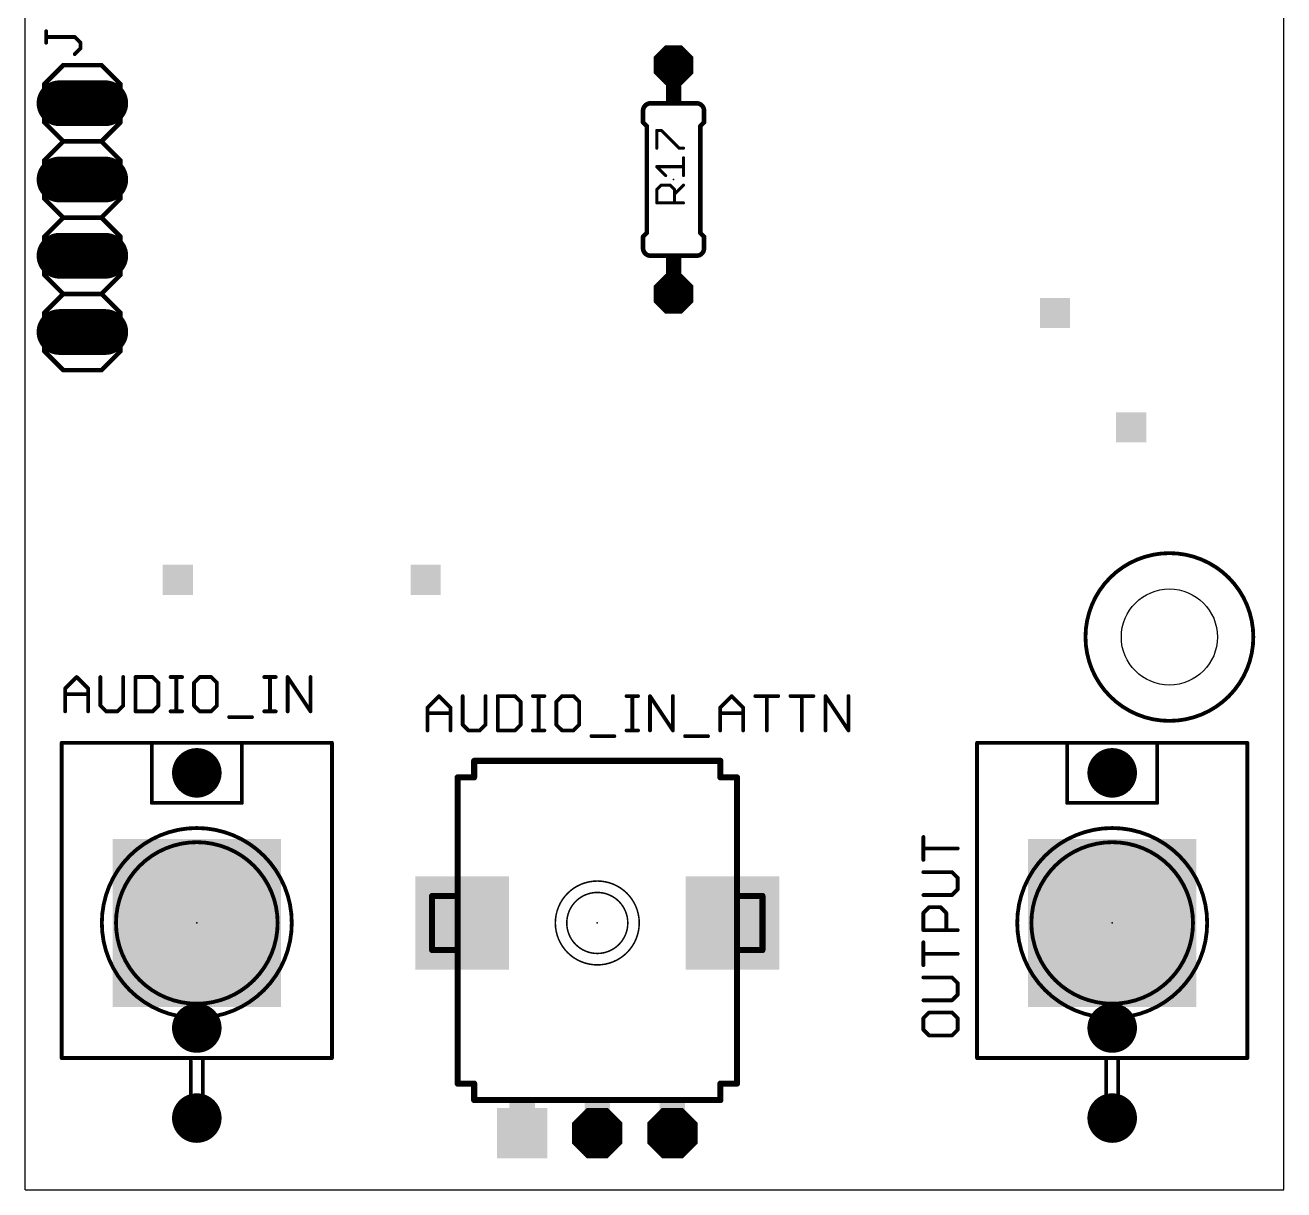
# Model space of a CAD drawing. Extents: x 0 to 42, y 0 to 103.
# Drawn here: x 0 to 41.91, y 0 to 38.8 of the extents above; entities that cross this region are included whole.
import ezdxf

# ---------------------------------------------------------------- set-up
doc = ezdxf.new("R2010")
doc.units = 0
for name, color, linetype in [('17', 110, 'CONTINUOUS'), ('18', 110, 'CONTINUOUS'), ('20', 53, 'CONTINUOUS'), ('21', 253, 'CONTINUOUS'), ('23', 53, 'CONTINUOUS'), ('25', 253, 'CONTINUOUS'), ('41', 12, 'CONTINUOUS'), ('51', 253, 'CONTINUOUS')]:
    doc.layers.add(name, color=color, linetype=linetype)

# ---------------------------------------------------------------- blocks, each defined once
blk = doc.blocks.new('RECT')
blk.add_solid([(-0.5, -0.5), (0.5, -0.5), (-0.5, 0.5), (0.5, 0.5)])
blk = doc.blocks.new('ROUNDP')
at = {"const_width": 0.5}
blk.add_lwpolyline([(0, -0.25, 1), (0, 0.25, 1), (0, -0.25)], format="xyb", dxfattribs=at)
blk = doc.blocks.new('SQUAREP')
blk.add_solid([(-0.5, -0.5), (0.5, -0.5), (-0.5, 0.5), (0.5, 0.5)])
blk = doc.blocks.new('OCTAGONP')
at = {"const_width": 0.5}
blk.add_lwpolyline([(-0.25, -0.1036), (-0.25, 0.1036), (-0.1036, 0.25), (0.1036, 0.25), (0.25, 0.1036), (0.25, -0.1036), (0.1036, -0.25), (-0.1036, -0.25), (-0.25, -0.1036), (-0.25, 0.1036)], dxfattribs=at)
blk = doc.blocks.new('LONGP100')
at = {"const_width": 1}
blk.add_lwpolyline([(-0.5, 0), (0.5, 0)], dxfattribs=at)
at = {"const_width": 0.5}
for points in [[(-0.5, 0.25, 1), (-0.5, -0.25)], [(0.5, -0.25, 1), (0.5, 0.25)]]:
    blk.add_lwpolyline(points, format="xyb", dxfattribs=at)
blk = doc.blocks.new('SQUAREV')
blk.add_solid([(-0.5, -0.5), (0.5, -0.5), (-0.5, 0.5), (0.5, 0.5)])

msp = doc.modelspace()

# ---------------------------------------------------------------- linework, layer by layer
at = {"layer": '20'}
for p, q in [((0, 0), (0, 99.695)), ((41.91, 0), (41.91, 84.455)), ((0, 0), (41.91, 0))]:
    msp.add_line(p, q, dxfattribs=at)
msp.add_circle((38.1, 18.415), 1.6002, dxfattribs=at)
at = {"layer": '21'}
for points, const_width in [([(1.27, 37.465), (0.635, 36.83)], 0.1524), ([(2.54, 37.465), (1.27, 37.465)], 0.1524), ([(3.175, 36.83), (2.54, 37.465)], 0.1524), ([(0.635, 35.56), (0.635, 36.83)], 0.1524), ([(3.175, 36.83), (3.175, 35.56)], 0.1524), ([(22.352, 36.195), (20.828, 36.195)], 0.1524), ([(1.27, 34.925), (0.635, 35.56)], 0.1524), ([(3.175, 35.56), (2.54, 34.925)], 0.1524), ([(20.574, 35.941), (20.574, 35.56)], 0.1524), ([(20.701, 35.433), (20.574, 35.56)], 0.1524), ([(22.479, 35.433), (22.606, 35.56)], 0.1524), ([(22.606, 35.941), (22.606, 35.56)], 0.1524), ([(20.701, 35.433), (20.701, 31.877)], 0.1524), ([(22.479, 35.433), (22.479, 31.877)], 0.1524), ([(0.635, 34.29), (1.27, 34.925)], 0.1524), ([(2.54, 34.925), (1.27, 34.925)], 0.1524), ([(2.54, 34.925), (3.175, 34.29)], 0.1524), ([(0.635, 33.02), (0.635, 34.29)], 0.1524), ([(3.175, 34.29), (3.175, 33.02)], 0.1524), ([(1.27, 32.385), (0.635, 33.02)], 0.1524), ([(3.175, 33.02), (2.54, 32.385)], 0.1524), ([(0.635, 31.75), (1.27, 32.385)], 0.1524), ([(2.54, 32.385), (1.27, 32.385)], 0.1524), ([(2.54, 32.385), (3.175, 31.75)], 0.1524), ([(20.701, 31.877), (20.574, 31.75)], 0.1524), ([(22.479, 31.877), (22.606, 31.75)], 0.1524), ([(0.635, 30.48), (0.635, 31.75)], 0.1524), ([(3.175, 31.75), (3.175, 30.48)], 0.1524), ([(20.574, 31.369), (20.574, 31.75)], 0.1524), ([(22.606, 31.369), (22.606, 31.75)], 0.1524), ([(22.352, 31.115), (20.828, 31.115)], 0.1524), ([(1.27, 29.845), (0.635, 30.48)], 0.1524), ([(3.175, 30.48), (2.54, 29.845)], 0.1524), ([(1.27, 29.845), (0.635, 29.21)], 0.1524), ([(2.54, 29.845), (1.27, 29.845)], 0.1524), ([(3.175, 29.21), (2.54, 29.845)], 0.1524), ([(0.635, 27.94), (0.635, 29.21)], 0.1524), ([(3.175, 29.21), (3.175, 27.94)], 0.1524), ([(1.27, 27.305), (0.635, 27.94)], 0.1524), ([(3.175, 27.94), (2.54, 27.305)], 0.1524), ([(2.54, 27.305), (1.27, 27.305)], 0.1524), ([(1.215, 14.89), (4.215, 14.89)], 0.127), ([(1.215, 14.89), (1.215, 4.39)], 0.127), ([(4.215, 14.89), (7.215, 14.89)], 0.127), ([(4.215, 14.89), (4.215, 12.89)], 0.127), ([(7.215, 14.89), (10.215, 14.89)], 0.127), ([(7.215, 12.89), (7.215, 14.89)], 0.127), ([(10.215, 4.39), (10.215, 14.89)], 0.127), ([(31.695, 14.89), (34.695, 14.89)], 0.127), ([(31.695, 14.89), (31.695, 4.39)], 0.127), ([(34.695, 14.89), (37.695, 14.89)], 0.127), ([(34.695, 14.89), (34.695, 12.89)], 0.127), ([(37.695, 14.89), (40.695, 14.89)], 0.127), ([(37.695, 12.89), (37.695, 14.89)], 0.127), ([(40.695, 4.39), (40.695, 14.89)], 0.127), ([(14.95, 14.29), (23.15, 14.29)], 0.2032), ([(14.95, 14.29), (14.95, 13.74)], 0.2032), ([(23.15, 13.74), (23.15, 14.29)], 0.2032), ([(14.95, 13.74), (14.4, 13.74)], 0.2032), ([(14.4, 11.54), (14.4, 13.74)], 0.2032), ([(23.7, 13.74), (23.15, 13.74)], 0.2032), ([(23.7, 13.74), (23.7, 11.54)], 0.2032), ([(4.215, 12.89), (7.215, 12.89)], 0.127), ([(34.695, 12.89), (37.695, 12.89)], 0.127), ([(14.4, 3.54), (14.4, 6.74)], 0.2032), ([(23.7, 6.74), (23.7, 3.54)], 0.2032), ([(1.215, 4.39), (5.915, 4.39)], 0.127), ([(5.515, 4.29), (5.515, 2.19)], 0.127), ([(5.915, 4.39), (10.215, 4.39)], 0.127), ([(5.915, 2.19), (5.915, 4.39)], 0.127), ([(31.695, 4.39), (36.395, 4.39)], 0.127), ([(35.995, 4.29), (35.995, 2.19)], 0.127), ([(36.395, 4.39), (40.695, 4.39)], 0.127), ([(36.395, 2.19), (36.395, 4.39)], 0.127), ([(14.4, 3.54), (14.95, 3.54)], 0.2032), ([(14.95, 3.54), (14.95, 2.99)], 0.2032), ([(23.15, 3.54), (23.7, 3.54)], 0.2032), ([(23.15, 2.99), (23.15, 3.54)], 0.2032), ([(23.15, 2.99), (14.95, 2.99)], 0.2032), ([(5.515, 2.19), (5.915, 2.19)], 0.127), ([(35.995, 2.19), (36.395, 2.19)], 0.127)]:
    msp.add_lwpolyline(points, dxfattribs=dict(at, const_width=const_width))
for points, const_width in [([(1.27, 37.5031, 1), (1.27, 37.4269)], 0.0762), ([(1.2969, 37.4381, 1), (1.2431, 37.4919)], 0.0762), ([(2.5669, 37.4919, 1), (2.5131, 37.4381)], 0.0762), ([(2.54, 37.4269, 1), (2.54, 37.5031)], 0.0762), ([(0.6731, 36.83, 1), (0.5969, 36.83)], 0.0762), ([(0.6081, 36.8569, 1), (0.6619, 36.8031)], 0.0762), ([(3.2131, 36.83, 1), (3.1369, 36.83)], 0.0762), ([(3.1481, 36.8031, 1), (3.2019, 36.8569)], 0.0762), ([(20.828, 36.195, 0.4142), (20.574, 35.941)], 0.1524), ([(20.828, 36.2331, 1), (20.828, 36.1569)], 0.0762), ([(20.828, 36.1569, 1), (20.828, 36.2331)], 0.0762), ([(22.606, 35.941, 0.4142), (22.352, 36.195)], 0.1524), ([(22.352, 36.2331, 1), (22.352, 36.1569)], 0.0762), ([(22.352, 36.1569, 1), (22.352, 36.2331)], 0.0762), ([(0.6619, 35.5869, 1), (0.6081, 35.5331)], 0.0762), ([(3.2019, 35.5331, 1), (3.1481, 35.5869)], 0.0762), ([(20.6121, 35.941, 1), (20.5359, 35.941)], 0.0762), ([(20.5359, 35.941, 1), (20.6121, 35.941)], 0.0762), ([(20.6009, 35.5869, 1), (20.5471, 35.5331)], 0.0762), ([(22.6441, 35.941, 1), (22.5679, 35.941)], 0.0762), ([(22.5679, 35.941, 1), (22.6441, 35.941)], 0.0762), ([(22.6329, 35.5331, 1), (22.5791, 35.5869)], 0.0762), ([(0.5969, 35.56, 1), (0.6731, 35.56)], 0.0762), ([(3.1369, 35.56, 1), (3.2131, 35.56)], 0.0762), ([(20.5359, 35.56, 1), (20.6121, 35.56)], 0.0762), ([(20.7391, 35.433, 1), (20.6629, 35.433)], 0.0762), ([(20.6741, 35.4061, 1), (20.7279, 35.4599)], 0.0762), ([(22.5171, 35.433, 1), (22.4409, 35.433)], 0.0762), ([(22.4521, 35.4599, 1), (22.5059, 35.4061)], 0.0762), ([(22.5679, 35.56, 1), (22.6441, 35.56)], 0.0762), ([(1.27, 34.9631, 1), (1.27, 34.8869)], 0.0762), ([(1.2969, 34.8981, 1), (1.2431, 34.9519)], 0.0762), ([(1.2431, 34.8981, 1), (1.2969, 34.9519)], 0.0762), ([(2.5669, 34.9519, 1), (2.5131, 34.8981)], 0.0762), ([(2.5131, 34.9519, 1), (2.5669, 34.8981)], 0.0762), ([(2.54, 34.8869, 1), (2.54, 34.9631)], 0.0762), ([(0.6731, 34.29, 1), (0.5969, 34.29)], 0.0762), ([(3.2131, 34.29, 1), (3.1369, 34.29)], 0.0762), ([(0.6081, 34.3169, 1), (0.6619, 34.2631)], 0.0762), ([(3.1481, 34.2631, 1), (3.2019, 34.3169)], 0.0762), ([(0.5969, 33.02, 1), (0.6731, 33.02)], 0.0762), ([(0.6619, 33.0469, 1), (0.6081, 32.9931)], 0.0762), ([(3.1369, 33.02, 1), (3.2131, 33.02)], 0.0762), ([(3.2019, 32.9931, 1), (3.1481, 33.0469)], 0.0762), ([(1.27, 32.4231, 1), (1.27, 32.3469)], 0.0762), ([(1.2969, 32.3581, 1), (1.2431, 32.4119)], 0.0762), ([(1.2431, 32.3581, 1), (1.2969, 32.4119)], 0.0762), ([(2.5669, 32.4119, 1), (2.5131, 32.3581)], 0.0762), ([(2.5131, 32.4119, 1), (2.5669, 32.3581)], 0.0762), ([(2.54, 32.3469, 1), (2.54, 32.4231)], 0.0762), ([(20.6629, 31.877, 1), (20.7391, 31.877)], 0.0762), ([(20.7279, 31.8501, 1), (20.6741, 31.9039)], 0.0762), ([(22.4409, 31.877, 1), (22.5171, 31.877)], 0.0762), ([(22.5059, 31.9039, 1), (22.4521, 31.8501)], 0.0762), ([(0.6731, 31.75, 1), (0.5969, 31.75)], 0.0762), ([(0.6081, 31.7769, 1), (0.6619, 31.7231)], 0.0762), ([(3.2131, 31.75, 1), (3.1369, 31.75)], 0.0762), ([(3.1481, 31.7231, 1), (3.2019, 31.7769)], 0.0762), ([(20.6121, 31.75, 1), (20.5359, 31.75)], 0.0762), ([(20.574, 31.369, 0.4142), (20.828, 31.115)], 0.1524), ([(20.6121, 31.369, 1), (20.5359, 31.369)], 0.0762), ([(20.5471, 31.7769, 1), (20.6009, 31.7231)], 0.0762), ([(22.352, 31.115, 0.4142), (22.606, 31.369)], 0.1524), ([(22.6441, 31.75, 1), (22.5679, 31.75)], 0.0762), ([(22.6441, 31.369, 1), (22.5679, 31.369)], 0.0762), ([(22.5791, 31.7231, 1), (22.6329, 31.7769)], 0.0762), ([(20.5359, 31.369, 1), (20.6121, 31.369)], 0.0762), ([(20.828, 31.1531, 1), (20.828, 31.0769)], 0.0762), ([(20.828, 31.0769, 1), (20.828, 31.1531)], 0.0762), ([(22.352, 31.1531, 1), (22.352, 31.0769)], 0.0762), ([(22.352, 31.0769, 1), (22.352, 31.1531)], 0.0762), ([(22.5679, 31.369, 1), (22.6441, 31.369)], 0.0762), ([(0.5969, 30.48, 1), (0.6731, 30.48)], 0.0762), ([(0.6619, 30.5069, 1), (0.6081, 30.4531)], 0.0762), ([(3.1369, 30.48, 1), (3.2131, 30.48)], 0.0762), ([(3.2019, 30.4531, 1), (3.1481, 30.5069)], 0.0762), ([(1.27, 29.8831, 1), (1.27, 29.8069)], 0.0762), ([(1.2969, 29.8181, 1), (1.2431, 29.8719)], 0.0762), ([(1.2431, 29.8181, 1), (1.2969, 29.8719)], 0.0762), ([(2.5669, 29.8719, 1), (2.5131, 29.8181)], 0.0762), ([(2.5131, 29.8719, 1), (2.5669, 29.8181)], 0.0762), ([(2.54, 29.8069, 1), (2.54, 29.8831)], 0.0762), ([(0.6731, 29.21, 1), (0.5969, 29.21)], 0.0762), ([(0.6081, 29.2369, 1), (0.6619, 29.1831)], 0.0762), ([(3.2131, 29.21, 1), (3.1369, 29.21)], 0.0762), ([(3.1481, 29.1831, 1), (3.2019, 29.2369)], 0.0762), ([(0.5969, 27.94, 1), (0.6731, 27.94)], 0.0762), ([(0.6619, 27.9669, 1), (0.6081, 27.9131)], 0.0762), ([(3.1369, 27.94, 1), (3.2131, 27.94)], 0.0762), ([(3.2019, 27.9131, 1), (3.1481, 27.9669)], 0.0762), ([(1.27, 27.3431, 1), (1.27, 27.2669)], 0.0762), ([(1.2431, 27.2781, 1), (1.2969, 27.3319)], 0.0762), ([(2.5131, 27.3319, 1), (2.5669, 27.2781)], 0.0762), ([(2.54, 27.2669, 1), (2.54, 27.3431)], 0.0762), ([(1.215, 14.9218, 1), (1.215, 14.8582)], 0.0635), ([(1.2468, 14.89, 1), (1.1833, 14.89)], 0.0635), ([(4.215, 14.9218, 1), (4.215, 14.8582)], 0.0635), ([(4.2467, 14.89, 1), (4.1833, 14.89)], 0.0635), ([(4.215, 14.8582, 1), (4.215, 14.9218)], 0.0635), ([(7.215, 14.9218, 1), (7.215, 14.8582)], 0.0635), ([(7.2468, 14.89, 1), (7.1833, 14.89)], 0.0635), ([(7.215, 14.8582, 1), (7.215, 14.9218)], 0.0635), ([(10.2468, 14.89, 1), (10.1832, 14.89)], 0.0635), ([(10.215, 14.8582, 1), (10.215, 14.9218)], 0.0635), ([(31.695, 14.9218, 1), (31.695, 14.8582)], 0.0635), ([(31.7267, 14.89, 1), (31.6633, 14.89)], 0.0635), ([(34.695, 14.9218, 1), (34.695, 14.8582)], 0.0635), ([(34.7268, 14.89, 1), (34.6632, 14.89)], 0.0635), ([(34.695, 14.8582, 1), (34.695, 14.9218)], 0.0635), ([(37.695, 14.9218, 1), (37.695, 14.8582)], 0.0635), ([(37.7268, 14.89, 1), (37.6632, 14.89)], 0.0635), ([(37.695, 14.8582, 1), (37.695, 14.9218)], 0.0635), ([(40.7268, 14.89, 1), (40.6632, 14.89)], 0.0635), ([(40.695, 14.8582, 1), (40.695, 14.9218)], 0.0635), ([(14.95, 14.3408, 1), (14.95, 14.2392)], 0.1016), ([(15.0008, 14.29, 1), (14.8992, 14.29)], 0.1016), ([(23.2008, 14.29, 1), (23.0992, 14.29)], 0.1016), ([(23.15, 14.2392, 1), (23.15, 14.3408)], 0.1016), ([(14.4, 13.7908, 1), (14.4, 13.6892)], 0.1016), ([(14.4508, 13.74, 1), (14.3492, 13.74)], 0.1016), ([(14.95, 13.6892, 1), (14.95, 13.7908)], 0.1016), ([(23.15, 13.7908, 1), (23.15, 13.6892)], 0.1016), ([(23.7508, 13.74, 1), (23.6492, 13.74)], 0.1016), ([(23.7, 13.6892, 1), (23.7, 13.7908)], 0.1016), ([(14.8992, 13.74, 1), (15.0008, 13.74)], 0.1016), ([(23.0992, 13.74, 1), (23.2008, 13.74)], 0.1016), ([(4.215, 12.9218, 1), (4.215, 12.8582)], 0.0635), ([(4.1833, 12.89, 1), (4.2467, 12.89)], 0.0635), ([(7.1833, 12.89, 1), (7.2468, 12.89)], 0.0635), ([(7.215, 12.8582, 1), (7.215, 12.9218)], 0.0635), ([(34.695, 12.9218, 1), (34.695, 12.8582)], 0.0635), ([(34.6632, 12.89, 1), (34.7268, 12.89)], 0.0635), ([(37.6632, 12.89, 1), (37.7268, 12.89)], 0.0635), ([(37.695, 12.8582, 1), (37.695, 12.9218)], 0.0635), ([(5.715, 5.7277, 1), (5.715, 12.0523, 1), (5.715, 5.7277)], 0.127), ([(36.195, 5.7277, 1), (36.195, 12.0523, 1), (36.195, 5.7277)], 0.127), ([(5.715, 6.1993, 1), (5.715, 11.5807, 1), (5.715, 6.1993)], 0.127), ([(14.3492, 11.54, 1), (14.4508, 11.54)], 0.1016), ([(23.6492, 11.54, 1), (23.7508, 11.54)], 0.1016), ([(36.195, 6.1993, 1), (36.195, 11.5807, 1), (36.195, 6.1993)], 0.127), ([(19.05, 7.493, 1), (19.05, 10.287, 1), (19.05, 7.493)], 0.0508), ([(19.05, 7.874, 1), (19.05, 9.906, 1), (19.05, 7.874)], 0.0508), ([(14.4508, 6.74, 1), (14.3492, 6.74)], 0.1016), ([(23.7508, 6.74, 1), (23.6492, 6.74)], 0.1016), ([(1.215, 4.4218, 1), (1.215, 4.3583)], 0.0635), ([(1.1833, 4.39, 1), (1.2468, 4.39)], 0.0635), ([(5.5468, 4.29, 1), (5.4833, 4.29)], 0.0635), ([(5.915, 4.4218, 1), (5.915, 4.3583)], 0.0635), ([(5.9467, 4.39, 1), (5.8833, 4.39)], 0.0635), ([(5.915, 4.3583, 1), (5.915, 4.4218)], 0.0635), ([(10.1832, 4.39, 1), (10.2468, 4.39)], 0.0635), ([(10.215, 4.3583, 1), (10.215, 4.4218)], 0.0635), ([(31.695, 4.4218, 1), (31.695, 4.3583)], 0.0635), ([(31.6633, 4.39, 1), (31.7267, 4.39)], 0.0635), ([(36.0268, 4.29, 1), (35.9633, 4.29)], 0.0635), ([(36.395, 4.4218, 1), (36.395, 4.3583)], 0.0635), ([(36.4268, 4.39, 1), (36.3633, 4.39)], 0.0635), ([(36.395, 4.3583, 1), (36.395, 4.4218)], 0.0635), ([(40.6632, 4.39, 1), (40.7268, 4.39)], 0.0635), ([(40.695, 4.3583, 1), (40.695, 4.4218)], 0.0635), ([(14.4, 3.5908, 1), (14.4, 3.4892)], 0.1016), ([(14.3492, 3.54, 1), (14.4508, 3.54)], 0.1016), ([(15.0008, 3.54, 1), (14.8992, 3.54)], 0.1016), ([(14.95, 3.4892, 1), (14.95, 3.5908)], 0.1016), ([(23.15, 3.5908, 1), (23.15, 3.4892)], 0.1016), ([(23.2008, 3.54, 1), (23.0992, 3.54)], 0.1016), ([(23.6492, 3.54, 1), (23.7508, 3.54)], 0.1016), ([(23.7, 3.4892, 1), (23.7, 3.5908)], 0.1016), ([(14.95, 3.0408, 1), (14.95, 2.9392)], 0.1016), ([(14.8992, 2.99, 1), (15.0008, 2.99)], 0.1016), ([(23.0992, 2.99, 1), (23.2008, 2.99)], 0.1016), ([(23.15, 2.9392, 1), (23.15, 3.0408)], 0.1016), ([(5.515, 2.2218, 1), (5.515, 2.1582)], 0.0635), ([(5.4833, 2.19, 1), (5.5468, 2.19)], 0.0635), ([(5.8833, 2.19, 1), (5.9467, 2.19)], 0.0635), ([(5.915, 2.1582, 1), (5.915, 2.2218)], 0.0635), ([(35.995, 2.2218, 1), (35.995, 2.1582)], 0.0635), ([(35.9633, 2.19, 1), (36.0268, 2.19)], 0.0635), ([(36.3633, 2.19, 1), (36.4268, 2.19)], 0.0635), ([(36.395, 2.1582, 1), (36.395, 2.2218)], 0.0635)]:
    msp.add_lwpolyline(points, format="xyb", dxfattribs=dict(at, const_width=const_width))
at = {"layer": '23'}
for p in [(21.59, 33.655), (1.905, 32.385), (5.715, 8.89), (19.05, 8.89), (36.195, 8.89)]:
    msp.add_point(p, dxfattribs=at)
at = {"layer": '25'}
for points, const_width in [([(0.6975, 38.2116), (0.6975, 38.593)], 0.127), ([(1.6508, 38.4023), (0.6975, 38.4023)], 0.127), ([(1.8415, 38.2116), (1.6508, 38.4023)], 0.127), ([(1.8415, 38.021), (1.8415, 38.2116)], 0.127), ([(1.6508, 37.8303), (1.8415, 38.021)], 0.127), ([(21.0304, 34.6987), (21.0304, 35.2918)], 0.1016), ([(21.0304, 35.2918), (21.1787, 35.2918)], 0.1016), ([(21.1787, 35.2918), (21.7719, 34.6987)], 0.1016), ([(21.7719, 34.6987), (21.9202, 34.6987)], 0.1016), ([(21.9202, 33.7865), (21.9202, 34.3797)], 0.1016), ([(21.327, 33.7865), (21.0304, 34.0831)], 0.1016), ([(21.0304, 34.0831), (21.9202, 34.0831)], 0.1016), ([(21.0304, 33.3193), (21.1787, 33.4676)], 0.1016), ([(21.0304, 32.8744), (21.0304, 33.3193)], 0.1016), ([(21.1787, 33.4676), (21.4753, 33.4676)], 0.1016), ([(21.4753, 33.4676), (21.6236, 33.3193)], 0.1016), ([(21.6236, 33.171), (21.9202, 33.4676)], 0.1016), ([(21.6236, 33.3193), (21.6236, 32.8744)], 0.1016), ([(21.9202, 32.8744), (21.0304, 32.8744)], 0.1016), ([(1.3335, 16.7012), (1.7148, 17.0825)], 0.127), ([(1.3335, 15.9385), (1.3335, 16.7012)], 0.127), ([(1.7148, 17.0825), (2.0962, 16.7012)], 0.127), ([(2.0962, 16.7012), (2.0962, 15.9385)], 0.127), ([(2.5029, 17.0825), (2.5029, 16.1292)], 0.127), ([(3.2655, 16.1292), (3.2655, 17.0825)], 0.127), ([(3.6723, 17.0825), (3.6723, 15.9385)], 0.127), ([(4.2443, 17.0825), (3.6723, 17.0825)], 0.127), ([(4.4349, 16.8918), (4.2443, 17.0825)], 0.127), ([(4.4349, 16.1292), (4.4349, 16.8918)], 0.127), ([(4.8417, 17.0825), (5.223, 17.0825)], 0.127), ([(5.0324, 15.9385), (5.0324, 17.0825)], 0.127), ([(5.812, 17.0825), (5.6213, 16.8918)], 0.127), ([(5.6213, 16.8918), (5.6213, 16.1292)], 0.127), ([(6.1933, 17.0825), (5.812, 17.0825)], 0.127), ([(6.3839, 16.8918), (6.1933, 17.0825)], 0.127), ([(6.3839, 16.1292), (6.3839, 16.8918)], 0.127), ([(7.9601, 17.0825), (8.3414, 17.0825)], 0.127), ([(8.1507, 15.9385), (8.1507, 17.0825)], 0.127), ([(8.7397, 15.9385), (8.7397, 17.0825)], 0.127), ([(8.7397, 17.0825), (9.5023, 15.9385)], 0.127), ([(9.5023, 15.9385), (9.5023, 17.0825)], 0.127), ([(1.3335, 16.5105), (2.0962, 16.5105)], 0.127), ([(13.3985, 16.0662), (13.7798, 16.4475)], 0.127), ([(13.7798, 16.4475), (14.1612, 16.0662)], 0.127), ([(14.5679, 16.4475), (14.5679, 15.4942)], 0.127), ([(15.3305, 15.4942), (15.3305, 16.4475)], 0.127), ([(15.7373, 16.4475), (15.7373, 15.3035)], 0.127), ([(16.3093, 16.4475), (15.7373, 16.4475)], 0.127), ([(16.4999, 16.2568), (16.3093, 16.4475)], 0.127), ([(16.9067, 16.4475), (17.288, 16.4475)], 0.127), ([(17.0974, 15.3035), (17.0974, 16.4475)], 0.127), ([(17.877, 16.4475), (17.6863, 16.2568)], 0.127), ([(18.2583, 16.4475), (17.877, 16.4475)], 0.127), ([(18.4489, 16.2568), (18.2583, 16.4475)], 0.127), ([(20.0251, 16.4475), (20.4064, 16.4475)], 0.127), ([(20.2157, 15.3035), (20.2157, 16.4475)], 0.127), ([(20.8047, 15.3035), (20.8047, 16.4475)], 0.127), ([(20.8047, 16.4475), (21.5673, 15.3035)], 0.127), ([(21.5673, 15.3035), (21.5673, 16.4475)], 0.127), ([(23.1435, 16.0662), (23.5248, 16.4475)], 0.127), ([(23.5248, 16.4475), (23.9061, 16.0662)], 0.127), ([(24.3129, 16.4475), (25.0755, 16.4475)], 0.127), ([(24.6942, 15.3035), (24.6942, 16.4475)], 0.127), ([(25.4823, 16.4475), (26.2449, 16.4475)], 0.127), ([(25.8636, 15.3035), (25.8636, 16.4475)], 0.127), ([(26.6517, 15.3035), (26.6517, 16.4475)], 0.127), ([(26.6517, 16.4475), (27.4143, 15.3035)], 0.127), ([(27.4143, 15.3035), (27.4143, 16.4475)], 0.127), ([(2.5029, 16.1292), (2.6936, 15.9385)], 0.127), ([(2.6936, 15.9385), (3.0749, 15.9385)], 0.127), ([(3.0749, 15.9385), (3.2655, 16.1292)], 0.127), ([(3.6723, 15.9385), (4.2443, 15.9385)], 0.127), ([(4.2443, 15.9385), (4.4349, 16.1292)], 0.127), ([(4.8417, 15.9385), (5.223, 15.9385)], 0.127), ([(5.6213, 16.1292), (5.812, 15.9385)], 0.127), ([(5.812, 15.9385), (6.1933, 15.9385)], 0.127), ([(6.1933, 15.9385), (6.3839, 16.1292)], 0.127), ([(7.9601, 15.9385), (8.3414, 15.9385)], 0.127), ([(13.3985, 15.3035), (13.3985, 16.0662)], 0.127), ([(13.3985, 15.8755), (14.1612, 15.8755)], 0.127), ([(14.1612, 16.0662), (14.1612, 15.3035)], 0.127), ([(16.4999, 15.4942), (16.4999, 16.2568)], 0.127), ([(17.6863, 16.2568), (17.6863, 15.4942)], 0.127), ([(18.4489, 15.4942), (18.4489, 16.2568)], 0.127), ([(23.1435, 15.3035), (23.1435, 16.0662)], 0.127), ([(23.1435, 15.8755), (23.9061, 15.8755)], 0.127), ([(23.9061, 16.0662), (23.9061, 15.3035)], 0.127), ([(6.7907, 15.7478), (7.5533, 15.7478)], 0.127), ([(14.5679, 15.4942), (14.7586, 15.3035)], 0.127), ([(15.1399, 15.3035), (15.3305, 15.4942)], 0.127), ([(16.3093, 15.3035), (16.4999, 15.4942)], 0.127), ([(17.6863, 15.4942), (17.877, 15.3035)], 0.127), ([(18.2583, 15.3035), (18.4489, 15.4942)], 0.127), ([(14.7586, 15.3035), (15.1399, 15.3035)], 0.127), ([(15.7373, 15.3035), (16.3093, 15.3035)], 0.127), ([(16.9067, 15.3035), (17.288, 15.3035)], 0.127), ([(17.877, 15.3035), (18.2583, 15.3035)], 0.127), ([(18.8557, 15.1128), (19.6183, 15.1128)], 0.127), ([(20.0251, 15.3035), (20.4064, 15.3035)], 0.127), ([(21.9741, 15.1128), (22.7367, 15.1128)], 0.127), ([(29.9075, 10.9905), (29.9075, 11.7531)], 0.127), ([(31.0515, 11.3718), (29.9075, 11.3718)], 0.127), ([(30.8608, 10.5837), (29.9075, 10.5837)], 0.127), ([(31.0515, 10.3931), (30.8608, 10.5837)], 0.127), ([(30.8608, 9.8211), (31.0515, 10.0118)], 0.127), ([(31.0515, 10.0118), (31.0515, 10.3931)], 0.127), ([(29.9075, 9.8211), (30.8608, 9.8211)], 0.127), ([(29.9075, 9.2237), (30.0982, 9.4143)], 0.127), ([(29.9075, 8.6517), (29.9075, 9.2237)], 0.127), ([(30.0982, 9.4143), (30.4795, 9.4143)], 0.127), ([(30.4795, 9.4143), (30.6702, 9.2237)], 0.127), ([(30.6702, 9.2237), (30.6702, 8.6517)], 0.127), ([(31.0515, 8.6517), (29.9075, 8.6517)], 0.127), ([(29.9075, 7.4823), (29.9075, 8.2449)], 0.127), ([(31.0515, 7.8636), (29.9075, 7.8636)], 0.127), ([(30.8608, 7.0755), (29.9075, 7.0755)], 0.127), ([(31.0515, 6.8849), (30.8608, 7.0755)], 0.127), ([(31.0515, 6.5036), (31.0515, 6.8849)], 0.127), ([(29.9075, 6.3129), (30.8608, 6.3129)], 0.127), ([(30.8608, 6.3129), (31.0515, 6.5036)], 0.127), ([(30.0982, 5.9062), (29.9075, 5.7155)], 0.127), ([(30.8608, 5.9062), (30.0982, 5.9062)], 0.127), ([(31.0515, 5.7155), (30.8608, 5.9062)], 0.127), ([(29.9075, 5.7155), (29.9075, 5.3342)], 0.127), ([(31.0515, 5.3342), (31.0515, 5.7155)], 0.127), ([(29.9075, 5.3342), (30.0982, 5.1435)], 0.127), ([(30.0982, 5.1435), (30.8608, 5.1435)], 0.127), ([(30.8608, 5.1435), (31.0515, 5.3342)], 0.127)]:
    msp.add_lwpolyline(points, dxfattribs=dict(at, const_width=const_width))
for points, const_width in [([(0.7293, 38.593, 1), (0.6658, 38.593)], 0.0635), ([(0.6975, 38.434, 1), (0.6975, 38.3705)], 0.0635), ([(0.6658, 38.2116, 1), (0.7293, 38.2116)], 0.0635), ([(1.6733, 38.4247, 1), (1.6284, 38.3798)], 0.0635), ([(1.6508, 38.3705, 1), (1.6508, 38.434)], 0.0635), ([(1.8733, 38.2116, 1), (1.8098, 38.2116)], 0.0635), ([(1.819, 38.1892, 1), (1.864, 38.2341)], 0.0635), ([(1.6284, 37.8528, 1), (1.6733, 37.8079)], 0.0635), ([(1.8098, 38.021, 1), (1.8733, 38.021)], 0.0635), ([(1.864, 37.9985, 1), (1.819, 38.0434)], 0.0635), ([(21.0558, 35.2918, 1), (21.005, 35.2918)], 0.0508), ([(21.0304, 35.3172, 1), (21.0304, 35.2664)], 0.0508), ([(21.1967, 35.3098, 1), (21.1608, 35.2739)], 0.0508), ([(21.1787, 35.2664, 1), (21.1787, 35.3172)], 0.0508), ([(21.005, 34.6987, 1), (21.0558, 34.6987)], 0.0508), ([(21.7719, 34.7241, 1), (21.7719, 34.6733)], 0.0508), ([(21.7539, 34.6807, 1), (21.7899, 34.7166)], 0.0508), ([(21.9456, 34.3797, 1), (21.8948, 34.3797)], 0.0508), ([(21.9202, 34.6733, 1), (21.9202, 34.7241)], 0.0508), ([(21.0304, 34.1085, 1), (21.0304, 34.0577)], 0.0508), ([(21.0484, 34.1011, 1), (21.0125, 34.0652)], 0.0508), ([(21.9202, 34.0577, 1), (21.9202, 34.1085)], 0.0508), ([(21.3091, 33.7686, 1), (21.345, 33.8045)], 0.0508), ([(21.8948, 33.7865, 1), (21.9456, 33.7865)], 0.0508), ([(21.0558, 33.3193, 1), (21.005, 33.3193)], 0.0508), ([(21.0125, 33.3372, 1), (21.0484, 33.3013)], 0.0508), ([(21.1787, 33.493, 1), (21.1787, 33.4422)], 0.0508), ([(21.1967, 33.4496, 1), (21.1608, 33.4855)], 0.0508), ([(21.4933, 33.4855, 1), (21.4574, 33.4496)], 0.0508), ([(21.4753, 33.4422, 1), (21.4753, 33.493)], 0.0508), ([(21.649, 33.3193, 1), (21.5982, 33.3193)], 0.0508), ([(21.6057, 33.189, 1), (21.6416, 33.153)], 0.0508), ([(21.6057, 33.3013, 1), (21.6416, 33.3372)], 0.0508), ([(21.9382, 33.4496, 1), (21.9022, 33.4855)], 0.0508), ([(21.0304, 32.8998, 1), (21.0304, 32.849)], 0.0508), ([(21.005, 32.8744, 1), (21.0558, 32.8744)], 0.0508), ([(21.5982, 32.8744, 1), (21.649, 32.8744)], 0.0508), ([(21.9202, 32.849, 1), (21.9202, 32.8998)], 0.0508), ([(38.1, 15.621, 1), (38.1, 21.209, 1), (38.1, 15.621)], 0.127), ([(1.3653, 16.7012, 1), (1.3018, 16.7012)], 0.0635), ([(1.7373, 17.1049, 1), (1.6924, 17.06)], 0.0635), ([(1.7373, 17.06, 1), (1.6924, 17.1049)], 0.0635), ([(2.1279, 16.7012, 1), (2.0644, 16.7012)], 0.0635), ([(2.5346, 17.0825, 1), (2.4711, 17.0825)], 0.0635), ([(3.2973, 17.0825, 1), (3.2338, 17.0825)], 0.0635), ([(3.704, 17.0825, 1), (3.6405, 17.0825)], 0.0635), ([(3.6723, 17.1142, 1), (3.6723, 17.0507)], 0.0635), ([(4.2667, 17.1049, 1), (4.2218, 17.06)], 0.0635), ([(4.2443, 17.0507, 1), (4.2443, 17.1142)], 0.0635), ([(4.4667, 16.8918, 1), (4.4032, 16.8918)], 0.0635), ([(4.4125, 16.8694, 1), (4.4574, 16.9143)], 0.0635), ([(4.8417, 17.1142, 1), (4.8417, 17.0507)], 0.0635), ([(5.0641, 17.0825, 1), (5.0006, 17.0825)], 0.0635), ([(5.223, 17.0507, 1), (5.223, 17.1142)], 0.0635), ([(5.653, 16.8918, 1), (5.5895, 16.8918)], 0.0635), ([(5.5988, 16.9143, 1), (5.6437, 16.8694)], 0.0635), ([(5.812, 17.1142, 1), (5.812, 17.0507)], 0.0635), ([(5.8344, 17.06, 1), (5.7895, 17.1049)], 0.0635), ([(6.2157, 17.1049, 1), (6.1708, 17.06)], 0.0635), ([(6.1933, 17.0507, 1), (6.1933, 17.1142)], 0.0635), ([(6.4157, 16.8918, 1), (6.3522, 16.8918)], 0.0635), ([(6.3615, 16.8694, 1), (6.4064, 16.9143)], 0.0635), ([(7.9601, 17.1142, 1), (7.9601, 17.0507)], 0.0635), ([(8.1825, 17.0825, 1), (8.119, 17.0825)], 0.0635), ([(8.3414, 17.0507, 1), (8.3414, 17.1142)], 0.0635), ([(8.7714, 17.0825, 1), (8.7079, 17.0825)], 0.0635), ([(8.7661, 17.1001, 1), (8.7133, 17.0649)], 0.0635), ([(9.5341, 17.0825, 1), (9.4706, 17.0825)], 0.0635), ([(1.311, 16.7236, 1), (1.356, 16.6787)], 0.0635), ([(1.3335, 16.5422, 1), (1.3335, 16.4787)], 0.0635), ([(2.0737, 16.6787, 1), (2.1186, 16.7236)], 0.0635), ([(2.0962, 16.4787, 1), (2.0962, 16.5422)], 0.0635), ([(13.8023, 16.4699, 1), (13.7574, 16.425)], 0.0635), ([(13.8023, 16.425, 1), (13.7574, 16.4699)], 0.0635), ([(14.5996, 16.4475, 1), (14.5361, 16.4475)], 0.0635), ([(15.3623, 16.4475, 1), (15.2988, 16.4475)], 0.0635), ([(15.769, 16.4475, 1), (15.7055, 16.4475)], 0.0635), ([(15.7373, 16.4792, 1), (15.7373, 16.4157)], 0.0635), ([(16.3317, 16.4699, 1), (16.2868, 16.425)], 0.0635), ([(16.3093, 16.4157, 1), (16.3093, 16.4792)], 0.0635), ([(16.9067, 16.4792, 1), (16.9067, 16.4157)], 0.0635), ([(17.1291, 16.4475, 1), (17.0656, 16.4475)], 0.0635), ([(17.288, 16.4157, 1), (17.288, 16.4792)], 0.0635), ([(17.877, 16.4792, 1), (17.877, 16.4157)], 0.0635), ([(17.8994, 16.425, 1), (17.8545, 16.4699)], 0.0635), ([(18.2807, 16.4699, 1), (18.2358, 16.425)], 0.0635), ([(18.2583, 16.4157, 1), (18.2583, 16.4792)], 0.0635), ([(20.0251, 16.4792, 1), (20.0251, 16.4157)], 0.0635), ([(20.2475, 16.4475, 1), (20.184, 16.4475)], 0.0635), ([(20.4064, 16.4157, 1), (20.4064, 16.4792)], 0.0635), ([(20.8364, 16.4475, 1), (20.7729, 16.4475)], 0.0635), ([(20.8311, 16.4651, 1), (20.7783, 16.4299)], 0.0635), ([(21.5991, 16.4475, 1), (21.5356, 16.4475)], 0.0635), ([(23.5472, 16.4699, 1), (23.5023, 16.425)], 0.0635), ([(23.5472, 16.425, 1), (23.5023, 16.4699)], 0.0635), ([(24.3129, 16.4792, 1), (24.3129, 16.4157)], 0.0635), ([(24.7259, 16.4475, 1), (24.6624, 16.4475)], 0.0635), ([(25.0755, 16.4157, 1), (25.0755, 16.4792)], 0.0635), ([(25.4823, 16.4792, 1), (25.4823, 16.4157)], 0.0635), ([(25.8953, 16.4475, 1), (25.8318, 16.4475)], 0.0635), ([(26.2449, 16.4157, 1), (26.2449, 16.4792)], 0.0635), ([(26.6781, 16.4651, 1), (26.6252, 16.4299)], 0.0635), ([(26.6834, 16.4475, 1), (26.6199, 16.4475)], 0.0635), ([(27.4461, 16.4475, 1), (27.3826, 16.4475)], 0.0635), ([(1.3018, 15.9385, 1), (1.3653, 15.9385)], 0.0635), ([(2.0644, 15.9385, 1), (2.1279, 15.9385)], 0.0635), ([(2.4711, 16.1292, 1), (2.5346, 16.1292)], 0.0635), ([(2.5253, 16.1516, 1), (2.4804, 16.1067)], 0.0635), ([(2.6936, 15.9703, 1), (2.6936, 15.9068)], 0.0635), ([(2.6711, 15.916, 1), (2.716, 15.961)], 0.0635), ([(3.0524, 15.961, 1), (3.0973, 15.916)], 0.0635), ([(3.0749, 15.9068, 1), (3.0749, 15.9703)], 0.0635), ([(3.2338, 16.1292, 1), (3.2973, 16.1292)], 0.0635), ([(3.288, 16.1067, 1), (3.2431, 16.1516)], 0.0635), ([(3.6405, 15.9385, 1), (3.704, 15.9385)], 0.0635), ([(3.6723, 15.9703, 1), (3.6723, 15.9068)], 0.0635), ([(4.2218, 15.961, 1), (4.2667, 15.916)], 0.0635), ([(4.2443, 15.9068, 1), (4.2443, 15.9703)], 0.0635), ([(4.4032, 16.1292, 1), (4.4667, 16.1292)], 0.0635), ([(4.4574, 16.1067, 1), (4.4125, 16.1516)], 0.0635), ([(4.8417, 15.9703, 1), (4.8417, 15.9068)], 0.0635), ([(5.0006, 15.9385, 1), (5.0641, 15.9385)], 0.0635), ([(5.223, 15.9068, 1), (5.223, 15.9703)], 0.0635), ([(5.6437, 16.1516, 1), (5.5988, 16.1067)], 0.0635), ([(5.5895, 16.1292, 1), (5.653, 16.1292)], 0.0635), ([(5.812, 15.9703, 1), (5.812, 15.9068)], 0.0635), ([(5.7895, 15.916, 1), (5.8344, 15.961)], 0.0635), ([(6.1708, 15.961, 1), (6.2157, 15.916)], 0.0635), ([(6.1933, 15.9068, 1), (6.1933, 15.9703)], 0.0635), ([(6.3522, 16.1292, 1), (6.4157, 16.1292)], 0.0635), ([(6.4064, 16.1067, 1), (6.3615, 16.1516)], 0.0635), ([(7.9601, 15.9703, 1), (7.9601, 15.9068)], 0.0635), ([(8.119, 15.9385, 1), (8.1825, 15.9385)], 0.0635), ([(8.3414, 15.9068, 1), (8.3414, 15.9703)], 0.0635), ([(8.7079, 15.9385, 1), (8.7714, 15.9385)], 0.0635), ([(9.4706, 15.9385, 1), (9.5341, 15.9385)], 0.0635), ([(9.4759, 15.9209, 1), (9.5287, 15.9561)], 0.0635), ([(13.4303, 16.0662, 1), (13.3667, 16.0662)], 0.0635), ([(13.376, 16.0886, 1), (13.421, 16.0437)], 0.0635), ([(13.3985, 15.9072, 1), (13.3985, 15.8437)], 0.0635), ([(14.1929, 16.0662, 1), (14.1294, 16.0662)], 0.0635), ([(14.1387, 16.0437, 1), (14.1836, 16.0886)], 0.0635), ([(14.1612, 15.8437, 1), (14.1612, 15.9072)], 0.0635), ([(16.5317, 16.2568, 1), (16.4682, 16.2568)], 0.0635), ([(16.4775, 16.2344, 1), (16.5224, 16.2793)], 0.0635), ([(17.718, 16.2568, 1), (17.6545, 16.2568)], 0.0635), ([(17.6638, 16.2793, 1), (17.7087, 16.2344)], 0.0635), ([(18.4807, 16.2568, 1), (18.4172, 16.2568)], 0.0635), ([(18.4265, 16.2344, 1), (18.4714, 16.2793)], 0.0635), ([(23.1752, 16.0662, 1), (23.1117, 16.0662)], 0.0635), ([(23.121, 16.0886, 1), (23.1659, 16.0437)], 0.0635), ([(23.1435, 15.9072, 1), (23.1435, 15.8437)], 0.0635), ([(23.9379, 16.0662, 1), (23.8744, 16.0662)], 0.0635), ([(23.8837, 16.0437, 1), (23.9286, 16.0886)], 0.0635), ([(23.9061, 15.8437, 1), (23.9061, 15.9072)], 0.0635), ([(6.7907, 15.7796, 1), (6.7907, 15.7161)], 0.0635), ([(7.5533, 15.7161, 1), (7.5533, 15.7796)], 0.0635), ([(14.5361, 15.4942, 1), (14.5996, 15.4942)], 0.0635), ([(14.5903, 15.5166, 1), (14.5454, 15.4717)], 0.0635), ([(15.2988, 15.4942, 1), (15.3623, 15.4942)], 0.0635), ([(15.353, 15.4717, 1), (15.3081, 15.5166)], 0.0635), ([(16.4682, 15.4942, 1), (16.5317, 15.4942)], 0.0635), ([(16.5224, 15.4717, 1), (16.4775, 15.5166)], 0.0635), ([(17.6545, 15.4942, 1), (17.718, 15.4942)], 0.0635), ([(17.7087, 15.5166, 1), (17.6638, 15.4717)], 0.0635), ([(18.4172, 15.4942, 1), (18.4807, 15.4942)], 0.0635), ([(18.4714, 15.4717, 1), (18.4265, 15.5166)], 0.0635), ([(13.3667, 15.3035, 1), (13.4303, 15.3035)], 0.0635), ([(14.1294, 15.3035, 1), (14.1929, 15.3035)], 0.0635), ([(14.7586, 15.3353, 1), (14.7586, 15.2718)], 0.0635), ([(14.7361, 15.281, 1), (14.781, 15.326)], 0.0635), ([(15.1174, 15.326, 1), (15.1623, 15.281)], 0.0635), ([(15.1399, 15.2718, 1), (15.1399, 15.3353)], 0.0635), ([(15.7373, 15.3353, 1), (15.7373, 15.2718)], 0.0635), ([(15.7055, 15.3035, 1), (15.769, 15.3035)], 0.0635), ([(16.2868, 15.326, 1), (16.3317, 15.281)], 0.0635), ([(16.3093, 15.2718, 1), (16.3093, 15.3353)], 0.0635), ([(16.9067, 15.3353, 1), (16.9067, 15.2718)], 0.0635), ([(17.0656, 15.3035, 1), (17.1291, 15.3035)], 0.0635), ([(17.288, 15.2718, 1), (17.288, 15.3353)], 0.0635), ([(17.877, 15.3353, 1), (17.877, 15.2718)], 0.0635), ([(17.8545, 15.281, 1), (17.8994, 15.326)], 0.0635), ([(18.2358, 15.326, 1), (18.2807, 15.281)], 0.0635), ([(18.2583, 15.2718, 1), (18.2583, 15.3353)], 0.0635), ([(18.8557, 15.1446, 1), (18.8557, 15.0811)], 0.0635), ([(19.6183, 15.0811, 1), (19.6183, 15.1446)], 0.0635), ([(20.0251, 15.3353, 1), (20.0251, 15.2718)], 0.0635), ([(20.184, 15.3035, 1), (20.2475, 15.3035)], 0.0635), ([(20.4064, 15.2718, 1), (20.4064, 15.3353)], 0.0635), ([(20.7729, 15.3035, 1), (20.8364, 15.3035)], 0.0635), ([(21.5356, 15.3035, 1), (21.5991, 15.3035)], 0.0635), ([(21.5409, 15.2859, 1), (21.5937, 15.3211)], 0.0635), ([(21.9741, 15.1446, 1), (21.9741, 15.0811)], 0.0635), ([(22.7367, 15.0811, 1), (22.7367, 15.1446)], 0.0635), ([(23.1117, 15.3035, 1), (23.1752, 15.3035)], 0.0635), ([(23.8744, 15.3035, 1), (23.9379, 15.3035)], 0.0635), ([(24.6624, 15.3035, 1), (24.7259, 15.3035)], 0.0635), ([(25.8318, 15.3035, 1), (25.8953, 15.3035)], 0.0635), ([(26.6199, 15.3035, 1), (26.6834, 15.3035)], 0.0635), ([(27.3826, 15.3035, 1), (27.4461, 15.3035)], 0.0635), ([(27.3879, 15.2859, 1), (27.4407, 15.3211)], 0.0635), ([(29.9393, 11.7531, 1), (29.8758, 11.7531)], 0.0635), ([(29.9075, 11.4036, 1), (29.9075, 11.3401)], 0.0635), ([(31.0515, 11.3401, 1), (31.0515, 11.4036)], 0.0635), ([(29.8758, 10.9905, 1), (29.9393, 10.9905)], 0.0635), ([(29.9075, 10.6155, 1), (29.9075, 10.552)], 0.0635), ([(30.8833, 10.6062, 1), (30.8384, 10.5613)], 0.0635), ([(30.8608, 10.552, 1), (30.8608, 10.6155)], 0.0635), ([(31.0832, 10.3931, 1), (31.0198, 10.3931)], 0.0635), ([(31.029, 10.3706, 1), (31.074, 10.4155)], 0.0635), ([(31.074, 9.9893, 1), (31.029, 10.0342)], 0.0635), ([(29.9075, 9.8528, 1), (29.9075, 9.7893)], 0.0635), ([(30.8384, 9.8435, 1), (30.8833, 9.7986)], 0.0635), ([(30.8608, 9.7893, 1), (30.8608, 9.8528)], 0.0635), ([(31.0198, 10.0118, 1), (31.0832, 10.0118)], 0.0635), ([(29.9393, 9.2237, 1), (29.8758, 9.2237)], 0.0635), ([(29.8851, 9.2461, 1), (29.93, 9.2012)], 0.0635), ([(30.0982, 9.4461, 1), (30.0982, 9.3826)], 0.0635), ([(30.1206, 9.3919, 1), (30.0757, 9.4368)], 0.0635), ([(30.502, 9.4368, 1), (30.4571, 9.3919)], 0.0635), ([(30.4795, 9.3826, 1), (30.4795, 9.4461)], 0.0635), ([(30.7019, 9.2237, 1), (30.6384, 9.2237)], 0.0635), ([(30.6477, 9.2012, 1), (30.6926, 9.2461)], 0.0635), ([(29.9075, 8.6834, 1), (29.9075, 8.6199)], 0.0635), ([(29.8758, 8.6517, 1), (29.9393, 8.6517)], 0.0635), ([(30.6384, 8.6517, 1), (30.7019, 8.6517)], 0.0635), ([(31.0515, 8.6199, 1), (31.0515, 8.6834)], 0.0635), ([(29.9393, 8.2449, 1), (29.8758, 8.2449)], 0.0635), ([(29.9075, 7.8954, 1), (29.9075, 7.8319)], 0.0635), ([(31.0515, 7.8319, 1), (31.0515, 7.8954)], 0.0635), ([(29.9075, 7.1073, 1), (29.9075, 7.0438)], 0.0635), ([(29.8758, 7.4823, 1), (29.9393, 7.4823)], 0.0635), ([(30.8833, 7.098, 1), (30.8384, 7.0531)], 0.0635), ([(30.8608, 7.0438, 1), (30.8608, 7.1073)], 0.0635), ([(31.0832, 6.8849, 1), (31.0198, 6.8849)], 0.0635), ([(31.029, 6.8624, 1), (31.074, 6.9073)], 0.0635), ([(29.9075, 6.3446, 1), (29.9075, 6.2811)], 0.0635), ([(30.8384, 6.3353, 1), (30.8833, 6.2904)], 0.0635), ([(30.8608, 6.2811, 1), (30.8608, 6.3446)], 0.0635), ([(31.0198, 6.5036, 1), (31.0832, 6.5036)], 0.0635), ([(31.074, 6.4811, 1), (31.029, 6.526)], 0.0635), ([(30.0982, 5.9379, 1), (30.0982, 5.8744)], 0.0635), ([(30.1206, 5.8837, 1), (30.0757, 5.9286)], 0.0635), ([(30.8833, 5.9286, 1), (30.8384, 5.8837)], 0.0635), ([(30.8608, 5.8744, 1), (30.8608, 5.9379)], 0.0635), ([(29.9393, 5.7155, 1), (29.8758, 5.7155)], 0.0635), ([(29.8851, 5.7379, 1), (29.93, 5.693)], 0.0635), ([(31.0832, 5.7155, 1), (31.0198, 5.7155)], 0.0635), ([(31.029, 5.693, 1), (31.074, 5.7379)], 0.0635), ([(29.93, 5.3566, 1), (29.8851, 5.3117)], 0.0635), ([(29.8758, 5.3342, 1), (29.9393, 5.3342)], 0.0635), ([(30.0982, 5.1753, 1), (30.0982, 5.1118)], 0.0635), ([(30.0757, 5.121, 1), (30.1206, 5.166)], 0.0635), ([(30.8384, 5.166, 1), (30.8833, 5.121)], 0.0635), ([(30.8608, 5.1118, 1), (30.8608, 5.1753)], 0.0635), ([(31.0198, 5.3342, 1), (31.0832, 5.3342)], 0.0635), ([(31.074, 5.3117, 1), (31.029, 5.3566)], 0.0635)]:
    msp.add_lwpolyline(points, format="xyb", dxfattribs=dict(at, const_width=const_width))
at = {"layer": '51'}
for points, const_width in [([(21.59, 37.465), (21.59, 36.576)], 0.508), ([(21.59, 29.845), (21.59, 30.734)], 0.508), ([(14.4, 3.54), (14.4, 13.74)], 0.2032), ([(23.7, 13.74), (23.7, 3.54)], 0.2032), ([(14.3, 9.79), (13.55, 9.79)], 0.2032), ([(13.55, 9.79), (13.55, 7.99)], 0.2032), ([(24.55, 9.79), (23.8, 9.79)], 0.2032), ([(24.55, 7.99), (24.55, 9.79)], 0.2032), ([(13.55, 7.99), (14.3, 7.99)], 0.2032), ([(23.8, 7.99), (24.55, 7.99)], 0.2032)]:
    msp.add_lwpolyline(points, dxfattribs=dict(at, const_width=const_width))
for points, const_width in [([(21.717, 37.465, 1), (21.463, 37.465)], 0.254), ([(21.463, 36.576, 1), (21.717, 36.576)], 0.254), ([(21.717, 30.734, 1), (21.463, 30.734)], 0.254), ([(21.463, 29.845, 1), (21.717, 29.845)], 0.254), ([(14.4508, 13.74, 1), (14.3492, 13.74)], 0.1016), ([(23.7508, 13.74, 1), (23.6492, 13.74)], 0.1016), ([(13.55, 9.8408, 1), (13.55, 9.7392)], 0.1016), ([(13.6008, 9.79, 1), (13.4992, 9.79)], 0.1016), ([(14.3, 9.7392, 1), (14.3, 9.8408)], 0.1016), ([(23.8, 9.8408, 1), (23.8, 9.7392)], 0.1016), ([(24.6008, 9.79, 1), (24.4992, 9.79)], 0.1016), ([(24.55, 9.7392, 1), (24.55, 9.8408)], 0.1016), ([(13.55, 8.0408, 1), (13.55, 7.9392)], 0.1016), ([(13.4992, 7.99, 1), (13.6008, 7.99)], 0.1016), ([(14.3, 7.9392, 1), (14.3, 8.0408)], 0.1016), ([(23.8, 8.0408, 1), (23.8, 7.9392)], 0.1016), ([(24.4992, 7.99, 1), (24.6008, 7.99)], 0.1016), ([(24.55, 7.9392, 1), (24.55, 8.0408)], 0.1016), ([(14.3492, 3.54, 1), (14.4508, 3.54)], 0.1016), ([(23.6492, 3.54, 1), (23.7508, 3.54)], 0.1016)]:
    msp.add_lwpolyline(points, format="xyb", dxfattribs=dict(at, const_width=const_width))

# ---------------------------------------------------------------- block references
at = {"layer": '17'}
for name, p, xscale, yscale, rotation in [('OCTAGONP', (21.59, 37.465), 1.3208, 1.3208, 90), ('OCTAGONP', (21.59, 37.465), 1.3208, 1.3208, 90), ('OCTAGONP', (21.59, 29.845), 1.3208, 1.3208, 90), ('OCTAGONP', (21.59, 29.845), 1.3208, 1.3208, 90), ('SQUAREP', (14.55, 8.89), 3.116, 3.116, 270), ('SQUAREP', (14.55, 8.89), 3.116, 3.116, 270), ('SQUAREP', (23.55, 8.89), 3.116, 3.116, 270), ('SQUAREP', (23.55, 8.89), 3.116, 3.116, 270), ('SQUAREP', (16.55, 1.89), 1.6764, 1.6764, 270), ('SQUAREP', (16.55, 1.89), 1.6764, 1.6764, 270), ('OCTAGONP', (19.05, 1.89), 1.6764, 1.6764, 270), ('OCTAGONP', (19.05, 1.89), 1.6764, 1.6764, 270), ('OCTAGONP', (21.55, 1.89), 1.6764, 1.6764, 270), ('OCTAGONP', (21.55, 1.89), 1.6764, 1.6764, 270)]:
    msp.add_blockref(name, p, dxfattribs=dict(at, xscale=xscale, yscale=yscale, rotation=rotation))
for name, p, xscale, yscale in [('LONGP100', (1.905, 36.195), 1.524, 1.524), ('LONGP100', (1.905, 36.195), 1.524, 1.524), ('LONGP100', (1.905, 33.655), 1.524, 1.524), ('LONGP100', (1.905, 33.655), 1.524, 1.524), ('LONGP100', (1.905, 31.115), 1.524, 1.524), ('LONGP100', (1.905, 31.115), 1.524, 1.524), ('LONGP100', (1.905, 28.575), 1.524, 1.524), ('LONGP100', (1.905, 28.575), 1.524, 1.524), ('ROUNDP', (5.715, 13.89), 1.65, 1.65), ('ROUNDP', (5.715, 13.89), 1.65, 1.65), ('ROUNDP', (36.195, 13.89), 1.65, 1.65), ('ROUNDP', (36.195, 13.89), 1.65, 1.65), ('ROUNDP', (5.715, 5.39), 1.65, 1.65), ('ROUNDP', (5.715, 5.39), 1.65, 1.65), ('ROUNDP', (36.195, 5.39), 1.65, 1.65), ('ROUNDP', (36.195, 5.39), 1.65, 1.65), ('ROUNDP', (5.715, 2.39), 1.65, 1.65), ('ROUNDP', (5.715, 2.39), 1.65, 1.65), ('ROUNDP', (36.195, 2.39), 1.65, 1.65), ('ROUNDP', (36.195, 2.39), 1.65, 1.65)]:
    msp.add_blockref(name, p, dxfattribs=dict(at, xscale=xscale, yscale=yscale))
at = {"layer": '18', "xscale": 1.0064, "yscale": 1.0064}
for p in [(34.29, 29.21), (34.29, 29.21), (36.83, 25.4), (36.83, 25.4), (5.08, 20.32), (5.08, 20.32), (13.335, 20.32), (13.335, 20.32)]:
    msp.add_blockref('SQUAREV', p, dxfattribs=at)
at = {"layer": '21', "xscale": 0.381, "yscale": 0.508, "rotation": 90}
for p in [(21.59, 36.3855), (21.59, 30.9245)]:
    msp.add_blockref('RECT', p, dxfattribs=at)
at = {"layer": '41', "xscale": 5.6, "yscale": 5.6}
for p in [(5.715, 8.89), (36.195, 8.89)]:
    msp.add_blockref('RECT', p, dxfattribs=at)
at = {"layer": '51', "xscale": 0.508, "yscale": 0.508, "rotation": 270}
for p in [(1.905, 36.195), (1.905, 33.655), (1.905, 31.115), (1.905, 28.575)]:
    msp.add_blockref('RECT', p, dxfattribs=at)
at = {"layer": '51', "xscale": 0.85, "yscale": 1.325}
for p in [(16.55, 2.2275), (19.05, 2.2275), (21.55, 2.2275)]:
    msp.add_blockref('RECT', p, dxfattribs=at)

doc.saveas('drawing.dxf')
